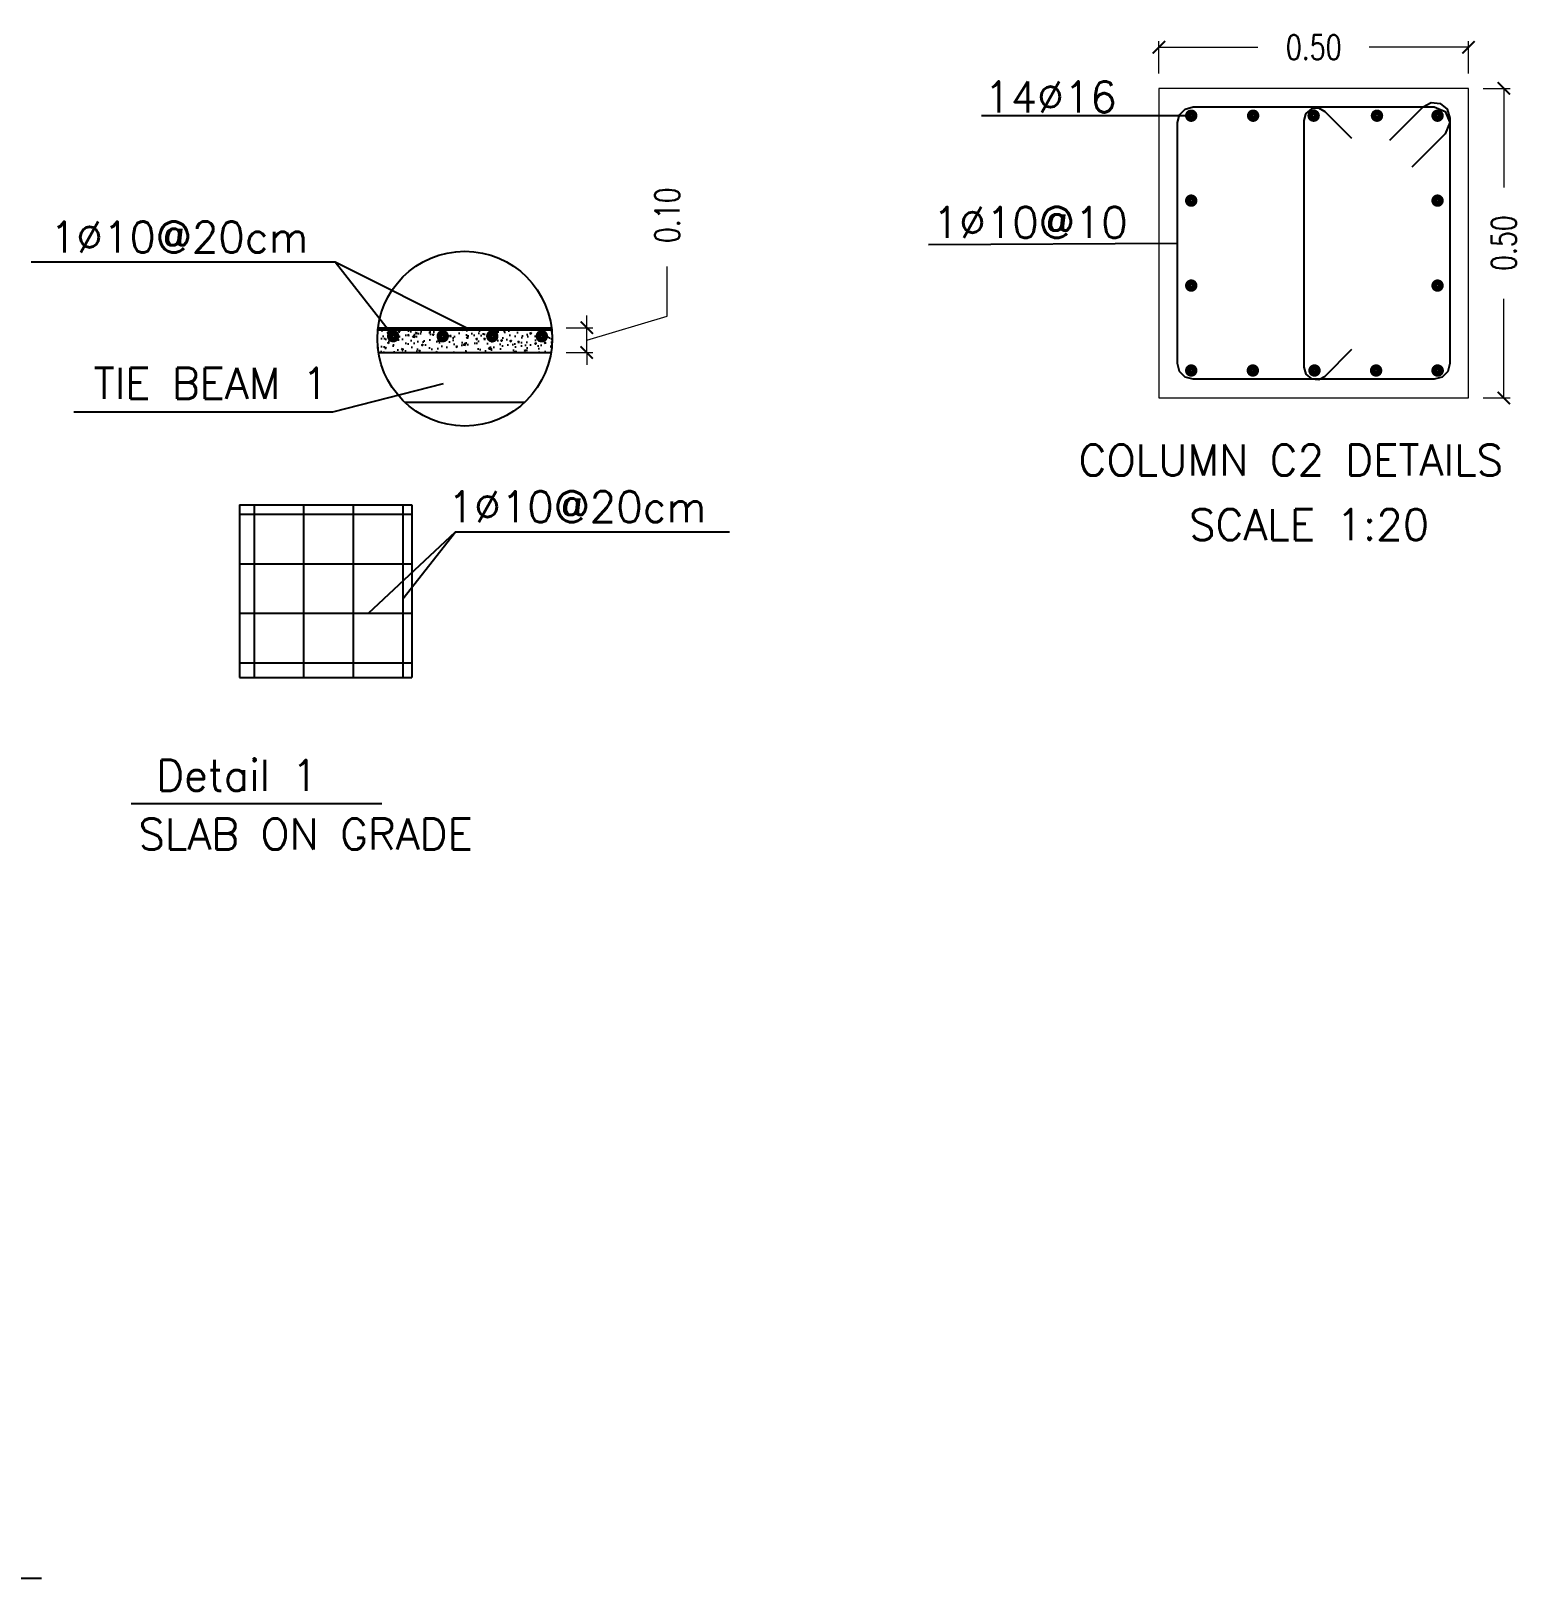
# Model space of a CAD drawing. Extents: x 166525 to 167198, y 178739 to 179747.
# Drawn here: x 166634.43 to 166646.45, y 179392.67 to 179405.17 of the extents above; entities that cross this region are included whole.
import ezdxf

# ---------------------------------------------------------------- set-up
doc = ezdxf.new("R2010")
doc.units = 0
doc.header["$MEASUREMENT"] = 0
doc.linetypes.add('AUSGEZOGEN', pattern=[0])
doc.linetypes.add('VONLAYER', pattern=[0])
doc.layers.get('0').update_dxf_attribs({"linetype": 'CONTINUOUS'})
doc.layers.get('DEFPOINTS').update_dxf_attribs({"linetype": 'CONTINUOUS'})
doc.layers.add('BEAM', color=6, linetype='CONTINUOUS', lineweight=13)
for name, color, linetype in [('BEAM-DIM', 4, 'CONTINUOUS'), ('BEAM-REIN', 2, 'CONTINUOUS'), ('EBENE0', 7, 'AUSGEZOGEN'), ('rebar call line', 8, 'CONTINUOUS'), ('REBARS', 2, 'CONTINUOUS'), ('TEXT', 7, 'CONTINUOUS'), ('TEXTS', 1, 'CONTINUOUS')]:
    doc.layers.add(name, color=color, linetype=linetype)
doc.styles.add('DIM', font='simplex.shx', dxfattribs={"width": 0.75})
doc.styles.add('ROMANS', font='romans.shx')
doc.dimstyles.new('MUTASIM', dxfattribs={"dimscale": 0.9995, "dimtxt": 0.2, "dimasz": 0.1, "dimexe": 0.05, "dimexo": 0.12, "dimgap": 0.05, "dimtad": 0, "dimzin": 0, "dimdsep": 46, "dimtxsty": 'DIM', "dimblk": 'ARCHTICK', "dimcen": 0.09, "dimclrd": 35, "dimclre": 33, "dimclrt": 256, "dimazin": 0, "dimtfac": 1, "dimtofl": 0, "dimtmove": 1, "dimatfit": 3, "dimfxl": 0.18, "dimtolj": 1, "dimtzin": 0, "dimlwd": 13, "dimlwe": 9, "dimarcsym": 0})

# ---------------------------------------------------------------- blocks, each defined once
blk = doc.blocks.new('_ARCHTICK')
at = {"color": 0, "linetype": 'ByBlock', "const_width": 0.15}
blk.add_lwpolyline([(-0.5, -0.5), (0.5, 0.5)], dxfattribs=at)
blk = doc.blocks.new('*D453')
at = {"layer": 'BEAM', "color": 33, "lineweight": 9, "transparency": 16777216}
for p, q in [((166643.538, 179404.826), (166643.538, 179405.088)), ((166646.038, 179404.826), (166646.038, 179405.088))]:
    blk.add_line(p, q, dxfattribs=at)
at = {"layer": 'BEAM', "color": 35, "lineweight": 13, "transparency": 16777216}
for p, q in [((166643.538, 179405.038), (166644.338, 179405.038)), ((166646.038, 179405.038), (166645.237, 179405.038))]:
    blk.add_line(p, q, dxfattribs=at)
at = {"layer": 'DEFPOINTS', "color": 0, "transparency": 16777216}
for p in [(166646.038, 179405.038), (166643.538, 179404.706), (166646.038, 179404.706)]:
    blk.add_point(p, dxfattribs=at)
at = {"layer": 'BEAM', "color": 35, "lineweight": 13, "transparency": 16777216, "xscale": 0.09995000000000001, "yscale": 0.09995000000000001, "zscale": 0.09995000000000001, "rotation": 180}
blk.add_blockref('_ARCHTICK', (166643.538, 179405.038), dxfattribs=at)
at = {"layer": 'BEAM', "color": 35, "lineweight": 13, "transparency": 16777216, "xscale": 0.09995000000000001, "yscale": 0.09995000000000001, "zscale": 0.09995000000000001}
blk.add_blockref('_ARCHTICK', (166646.038, 179405.038), dxfattribs=at)
at = {"layer": 'BEAM', "transparency": 16777216, "insert": (166644.788, 179405.038), "char_height": 0.1999, "attachment_point": 5, "style": 'DIM'}
blk.add_mtext('\\A1;0.50', dxfattribs=at)
blk = doc.blocks.new('*D454')
at = {"layer": 'BEAM', "color": 33, "lineweight": 9, "transparency": 16777216}
for p, q in [((166646.157, 179404.706), (166646.373, 179404.706)), ((166646.157, 179402.206), (166646.373, 179402.206))]:
    blk.add_line(p, q, dxfattribs=at)
at = {"layer": 'BEAM', "color": 35, "lineweight": 13, "transparency": 16777216}
for p, q in [((166646.323, 179404.706), (166646.323, 179403.906)), ((166646.323, 179402.206), (166646.323, 179403.006))]:
    blk.add_line(p, q, dxfattribs=at)
at = {"layer": 'DEFPOINTS', "color": 0, "transparency": 16777216}
for p in [(166646.038, 179404.706), (166646.323, 179404.706), (166646.038, 179402.206)]:
    blk.add_point(p, dxfattribs=at)
at = {"layer": 'BEAM', "color": 35, "lineweight": 13, "transparency": 16777216, "xscale": 0.09995000000000001, "yscale": 0.09995000000000001, "zscale": 0.09995000000000001}
for p, rotation in [((166646.323, 179404.706), 90), ((166646.323, 179402.206), 270)]:
    blk.add_blockref('_ARCHTICK', p, dxfattribs=dict(at, rotation=rotation))
at = {"layer": 'BEAM', "transparency": 16777216, "insert": (166646.323, 179403.456), "char_height": 0.1999, "attachment_point": 5, "rotation": 90, "style": 'DIM'}
blk.add_mtext('\\A1;0.50', dxfattribs=at)
blk = doc.blocks.new('*D228')
at = {"layer": 'BEAM', "color": 35, "lineweight": 13, "transparency": 16777216}
for p, q in [((166639.568, 179402.867), (166639.568, 179403.267)), ((166638.918, 179402.773), (166638.918, 179402.872)), ((166638.918, 179402.673), (166639.568, 179402.867)), ((166638.918, 179402.573), (166638.918, 179402.773)), ((166638.918, 179402.573), (166638.918, 179402.473))]:
    blk.add_line(p, q, dxfattribs=at)
at = {"layer": 'BEAM', "color": 33, "lineweight": 9, "transparency": 16777216}
for p, q in [((166638.753, 179402.773), (166638.968, 179402.773)), ((166638.753, 179402.573), (166638.968, 179402.573))]:
    blk.add_line(p, q, dxfattribs=at)
at = {"layer": 'DEFPOINTS', "color": 0, "transparency": 16777216}
for p in [(166638.633, 179402.773), (166638.918, 179402.773), (166638.633, 179402.573)]:
    blk.add_point(p, dxfattribs=at)
at = {"layer": 'BEAM', "color": 35, "lineweight": 13, "transparency": 16777216, "xscale": 0.09995000000000001, "yscale": 0.09995000000000001, "zscale": 0.09995000000000001}
for p, rotation in [((166638.918, 179402.773), 270), ((166638.918, 179402.573), 90)]:
    blk.add_blockref('_ARCHTICK', p, dxfattribs=dict(at, rotation=rotation))
at = {"layer": 'BEAM', "transparency": 16777216, "insert": (166639.568, 179403.681), "char_height": 0.1999, "attachment_point": 5, "rotation": 90, "style": 'DIM'}
blk.add_mtext('\\A1;0.10', dxfattribs=at)

msp = doc.modelspace()

# ---------------------------------------------------------------- hatches: boundary and pattern name
at = {"layer": 'TEXT', "linetype": 'Continuous'}
h = msp.add_hatch(dxfattribs=at)
h.set_pattern_fill('AR-CONC', color=8, scale=0.019193, style=0)
h.set_pattern_definition([(50, (9.73934, 16.07763), (0.137663504035, -0.012043996024), [0.01439472461, -0.158341970716]), (355, (9.73934, 16.07763), (-0.02663049649, 0.144367981584), [0.01151577969, -0.12667357657]), (100.45144446, (9.75081, 16.07662), (0.11103300711, 0.13232398407), [0.01223363347, -0.1345699682]), (46.1842, (9.73934, 16.11601), (0.20483526731, -0.03176805953), [0.02159208692, -0.23751295607]), (96.63563549, (9.7564, 16.11337), (0.17938935083, 0.18696225328), [0.01835046057, -0.20185506592]), (351.18416399, (9.73934, 16.11601), (0.1793893507, 0.18696225319), [0.01727366953, -0.19001036505]), (21, (9.75853, 16.10642), (0.114564168444, -0.07727450739), [0.01439472461, -0.158341970716]), (326, (9.75853, 16.10642), (0.04669942929, 0.13917780266), [0.01151577969, -0.12667357657]), (71.45144474, (9.76808, 16.09998), (0.16126359633, 0.06190329497), [0.01223363309, -0.1345699682]), (37.5, (9.739336, 16.077627), (0.002333836915, 0.063892204673), [0, -0.12513813928, 0, -0.128592873187, 0, -0.127153400726]), (7.5, (9.739336, 16.077627), (0.050490847265, 0.075699306343), [0, -0.073317130683, 0, -0.122259194359, 0, -0.048462239522]), (327.5, (9.696535, 16.077627), (0.102456359462, -0.004328948897), [0, -0.047982415368, 0, -0.14970513595, 0, -0.198647199625]), (317.5, (9.67734, 16.07763), (0.111930724058, 0.01921311537), [0, -0.06237713998, 0, -0.099419564643, 0, -0.141068301183])])
h.paths.add_polyline_path([(166638.63862, 179402.68426, 0.0258016), (166638.63486, 179402.75692), (166637.23136, 179402.75692, 0.0258016), (166637.22761, 179402.68426, 0.03977833), (166637.23651, 179402.57253), (166638.62971, 179402.57253, 0.03977833)])
h.paths.add_polyline_path([(166638.129, 179402.7042, -1), (166638.1815, 179402.7042, -1)], flags=16)
h.paths.add_polyline_path([(166637.729, 179402.7042, -1), (166637.7815, 179402.7042, -1)], flags=16)
h.paths.add_polyline_path([(166638.529, 179402.7042, -1), (166638.5815, 179402.7042, -1)], flags=16)
h.paths.add_polyline_path([(166637.329, 179402.7042, -1), (166637.3815, 179402.7042, -1)], flags=16)
h.paths.add_polyline_path([(166638.63307, 179402.77253), (166637.23315, 179402.77253, 0.00556767), (166637.23136, 179402.75692), (166638.63486, 179402.75692, 0.00556767)])

# ---------------------------------------------------------------- linework, layer by layer
at = {"linetype": 'VONLAYER'}
for p, q in [((166637.23315, 179402.77253), (166638.63307, 179402.77253)), ((166637.23315, 179402.77253), (166638.63307, 179402.77253)), ((166637.23651, 179402.57253), (166638.62971, 179402.57253))]:
    msp.add_line(p, q, dxfattribs=at)
at = {"color": 8, "linetype": 'Continuous'}
msp.add_line((166635.23823, 179398.93131), (166637.26395, 179398.93131), dxfattribs=at)
at = {"color": 2, "linetype": 'Continuous'}
for points in [[(166637.97613, 179402.75692), (166636.88524, 179403.30192), (166634.4314, 179403.30192)], [(166637.35525, 179402.7042), (166636.88524, 179403.30192)], [(166637.23136, 179402.75692), (166638.63486, 179402.75692)], [(166637.7581, 179402.31938), (166636.86496, 179402.09002), (166634.77553, 179402.09002)], [(166636.23166, 179401.34125), (166636.23166, 179399.94804)], [(166636.63166, 179401.34125), (166636.63166, 179399.94804)], [(166637.03166, 179401.34125), (166637.03166, 179399.94804)], [(166637.43166, 179401.34125), (166637.43166, 179399.94804)], [(166636.11292, 179401.26678), (166637.50612, 179401.26678)], [(166637.15678, 179400.46678), (166637.85739, 179401.12403), (166640.07044, 179401.12403)], [(166637.43166, 179400.58261), (166637.85739, 179401.12403)], [(166636.11292, 179400.86678), (166637.50612, 179400.86678)], [(166636.11292, 179400.46678), (166637.50612, 179400.46678)], [(166636.11292, 179400.06678), (166637.50612, 179400.06678)]]:
    msp.add_lwpolyline(points, dxfattribs=at)
at = {"linetype": 'VONLAYER'}
for points in [[(166636.11292, 179401.34125), (166636.11292, 179399.94804)], [(166636.11292, 179401.34125), (166637.50612, 179401.34125)], [(166637.50612, 179401.34125), (166637.50612, 179399.94804)], [(166636.11292, 179399.94804), (166637.50612, 179399.94804)]]:
    msp.add_lwpolyline(points, dxfattribs=at)
at = {"color": 2, "linetype": 'Continuous'}
msp.add_circle((166637.93311, 179402.68426), 0.7055, dxfattribs=at)
at = {"layer": 'BEAM'}
msp.add_lwpolyline([(166643.53754, 179402.20608), (166646.03754, 179402.20608), (166646.03754, 179404.70608), (166643.53754, 179404.70608)], close=True, dxfattribs=at)
at = {"layer": 'BEAM-REIN', "const_width": 0.0475}
for points in [[(166643.77269, 179404.48511, 1), (166643.82519, 179404.48511, 1)], [(166644.27269, 179404.48511, 1), (166644.32519, 179404.48511, 1)], [(166644.76129, 179404.48511, 1), (166644.81379, 179404.48511, 1)], [(166645.27269, 179404.48511, 1), (166645.32519, 179404.48511, 1)], [(166645.76154, 179404.48511, 1), (166645.81404, 179404.48511, 1)], [(166643.77269, 179403.79911, 1), (166643.82519, 179403.79911, 1)], [(166645.76154, 179403.79911, 1), (166645.81404, 179403.79911, 1)], [(166643.77269, 179403.11311, 1), (166643.82519, 179403.11311, 1)], [(166645.76154, 179403.11311, 1), (166645.81404, 179403.11311, 1)], [(166637.329, 179402.7042, 1), (166637.3815, 179402.7042, 1)], [(166637.729, 179402.7042, 1), (166637.7815, 179402.7042, 1)], [(166638.129, 179402.7042, 1), (166638.1815, 179402.7042, 1)], [(166638.529, 179402.7042, 1), (166638.5815, 179402.7042, 1)], [(166643.77269, 179402.4271, 1), (166643.82519, 179402.4271, 1)], [(166644.27029, 179402.4271, 1), (166644.32279, 179402.4271, 1)], [(166644.76789, 179402.4271, 1), (166644.82039, 179402.4271, 1)], [(166645.26549, 179402.4271, 1), (166645.31799, 179402.4271, 1)], [(166645.76154, 179402.4271, 1), (166645.81404, 179402.4271, 1)], [(166645.76309, 179402.4271, 1), (166645.81559, 179402.4271, 1)]]:
    msp.add_lwpolyline(points, format="xyb", close=True, dxfattribs=at)
at = {"layer": 'EBENE0', "color": 3, "linetype": 'AUSGEZOGEN'}
msp.add_line((166637.23651, 179402.57253), (166638.62971, 179402.57253), dxfattribs=at)
at = {"layer": 'EBENE0', "color": 1, "linetype": 'AUSGEZOGEN'}
for p, q in [((166637.23651, 179402.57253), (166638.62971, 179402.57253)), ((166637.44744, 179402.17253), (166638.41878, 179402.17253))]:
    msp.add_line(p, q, dxfattribs=at)
at = {"layer": 'rebar call line'}
for p, q in [((166643.79894, 179404.48511), (166642.10617, 179404.48511)), ((166641.67772, 179403.4459), (166643.68754, 179403.45608))]:
    msp.add_line(p, q, dxfattribs=at)
at = {"layer": 'REBARS'}
msp.add_lwpolyline([(166645.09689, 179404.3013), (166644.88091, 179404.51728), (166644.82879, 179404.54516), (166644.76996, 179404.53937), (166644.72427, 179404.50187), (166644.72075, 179404.49621), (166644.70711, 179404.4453), (166644.70711, 179402.45449), (166644.72427, 179402.39793), (166644.76996, 179402.36043), (166644.82879, 179402.35463), (166644.88091, 179402.38251), (166645.09689, 179402.5985)], dxfattribs=at)
msp.add_polyline3d([(166645.40134, 179404.28667, 0), (166645.67075, 179404.55608, 0), (166645.73576, 179404.59085, 0), (166645.80914, 179404.58362, 0), (166645.86613, 179404.53685, 0), (166645.88754, 179404.46629, 0), (166645.88754, 179402.48308, 0), (166645.87052, 179402.41958, 0), (166645.82404, 179402.37309, 0), (166645.76054, 179402.35608, 0), (166643.81454, 179402.35608, 0), (166643.75104, 179402.37309, 0), (166643.70455, 179402.41958, 0), (166643.68754, 179402.48308, 0), (166643.68754, 179404.42908, 0), (166643.70455, 179404.49258, 0), (166643.75104, 179404.53906, 0), (166643.81454, 179404.55608, 0), (166645.76054, 179404.55608, 0), (166645.85034, 179404.51888, 0), (166645.88754, 179404.42908, 0), (166645.85034, 179404.33928, 0), (166645.58093, 179404.06987, 0)], dxfattribs=at)
at = {"layer": 'TEXTS', "color": 0}
msp.add_line((166632.68217, 179392.67481), (166634.51535, 179392.67481), dxfattribs=at)

# ---------------------------------------------------------------- texts
at = {"layer": 'BEAM-DIM', "style": 'ROMANS'}
for s, p in [('14%%C16', (166642.12706, 179404.5116)), ('1%%C10@10', (166641.71137, 179403.49787)), ('1%%C10@20cm', (166634.58232, 179403.37982)), ('1%%C10@20cm', (166637.79506, 179401.20194))]:
    msp.add_text(s, height=0.25, dxfattribs=at).set_placement(p)
at = {"layer": 'BEAM-DIM', "insert": (166636.83169, 179402.19969), "char_height": 0.25, "attachment_point": 9, "style": 'ROMANS'}
msp.add_mtext('TIE BEAM 1', dxfattribs=at)
at = {"layer": 'TEXT', "style": 'ROMANS'}
for s, p in [('COLUMN C2 DETAILS', (166642.88961, 179401.57838, 186)), ('SCALE 1:20', (166643.78144, 179401.05767, 193.75)), ('Detail 1', (166635.44116, 179399.03276, 186)), (' SLAB ON GRADE', (166635.12603, 179398.55827, 186))]:
    msp.add_text(s, height=0.25, dxfattribs=at).set_placement(p)

# ---------------------------------------------------------------- dimensions: what is measured, and where the dimension line sits
at = {"layer": 'BEAM'}
dim = msp.add_linear_dim(base=(166646.03754, 179405.03843), p1=(166643.53754, 179404.70608), p2=(166646.03754, 179404.70608), text='0.50', dimstyle='MUTASIM', override={"dimgap": 0.2, "dimlfac": 20}, dxfattribs=at)
dim.commit()
dim.dimension.update_dxf_attribs({"geometry": '*D453', "text_midpoint": (166644.78754, 179405.03843)})
for base, p1, p2, text, picture, middle in [((166646.32288, 179404.70608), (166646.03754, 179402.20608), (166646.03754, 179404.70608), '0.50', '*D454', (166646.32288, 179403.45608)), ((166638.91842, 179402.77253), (166638.63307, 179402.57253), (166638.63307, 179402.77253), '0.10', '*D228', (166639.56809, 179403.46713))]:
    dim = msp.add_linear_dim(base=base, p1=p1, p2=p2, angle=90, text=text, dimstyle='MUTASIM', override={"dimgap": 0.2, "dimlfac": 20}, dxfattribs=at)
    dim.commit()
    dim.dimension.update_dxf_attribs({"geometry": picture, "text_midpoint": middle})

doc.saveas('drawing.dxf')
